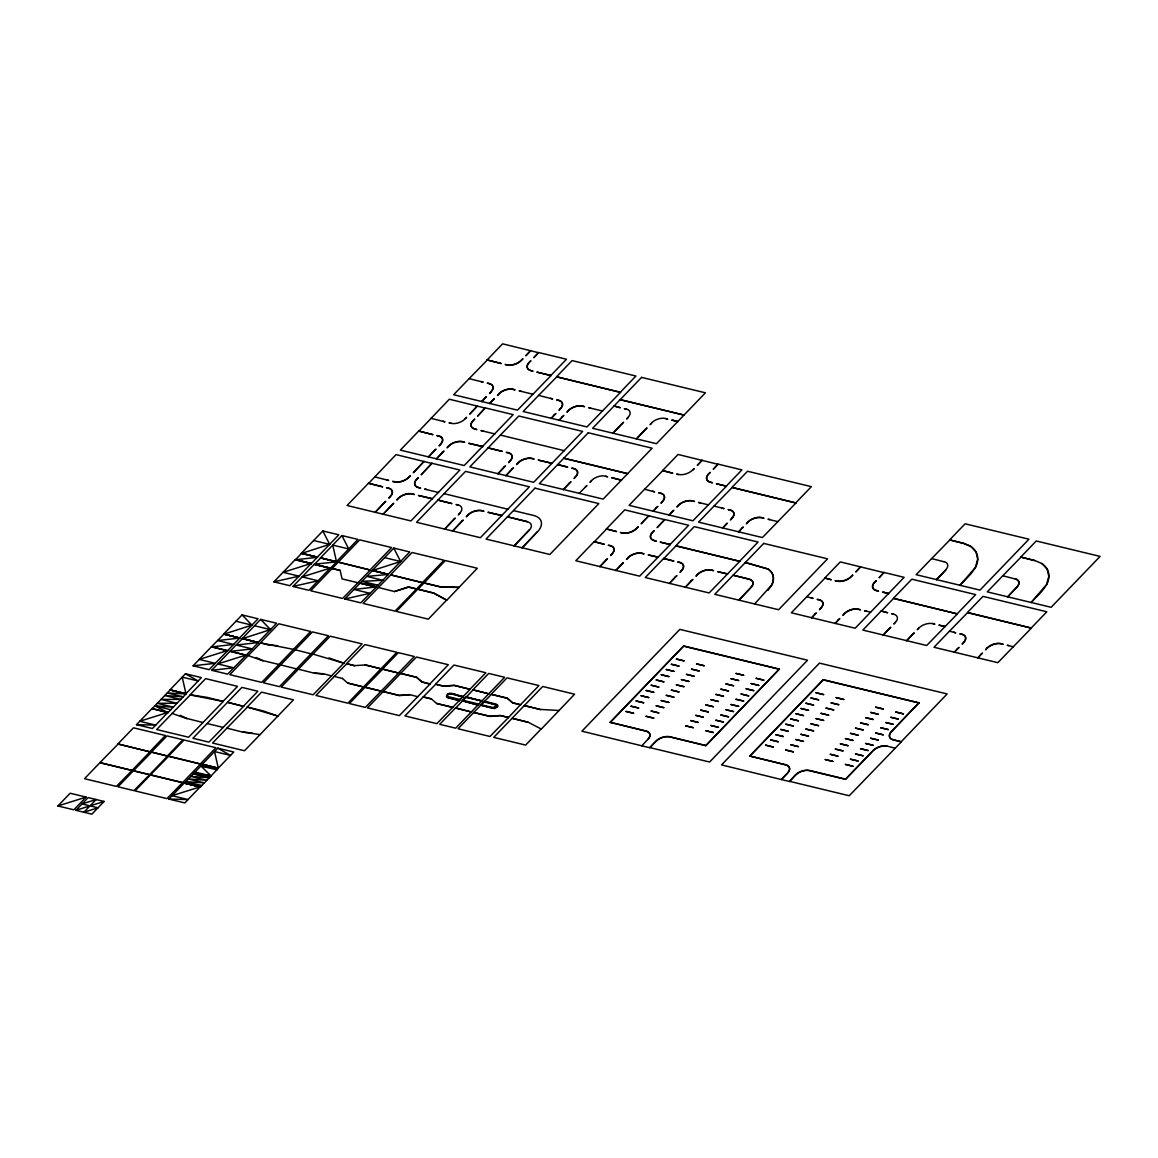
<?xml version="1.0" encoding="UTF-8"?>
<svg xmlns="http://www.w3.org/2000/svg" width="1158" height="1158" viewBox="0 0 1158 1158"><rect width="100%" height="100%" fill="white"/><g stroke="black" fill="none" stroke-linecap="round" stroke-linejoin="round"><path stroke-width="1.5" d="M446.395 696.45L447.61 694.047L451.244 693.251L463.432 696.74C458.25 696.899 450.882 690.559 446.655 695.842L447.697 697.767L459.668 700.662L446.612 697.044M493.12 707.509L495.769 707.06L496.608 706.192L495.827 704.701M497.607 706.655L496.362 704.151L484.391 701.256L480.628 705.179L494.611 708.638L497.607 706.655L497.448 704.875M767.928 590.421L771.706 585.239A31.671 18.079 -19.8 0 0 768.087 569.143L745.347 562.499L768.015 568.94A31.671 18.079 -19.8 0 1 771.633 585.036L754.654 603.94M895.293 622.237L893.846 624.032L895.366 622.439A10.465 5.978 -19.8 0 0 893.513 614.145L891.515 613.668L893.44 613.943M918.743 627.897L917.281 629.691L918.815 628.099A10.465 5.978 -19.8 0 1 932.914 623.67L934.911 624.148L932.841 623.467M57.9 805.968L70.146 793.244L86.097 797.095L73.866 809.818L57.9 805.968L86.097 797.095M368.49 483.233L382.531 486.809L368.49 483.233L347.067 505.496L410.916 520.926L459.885 470.018L431.948 463.272L421.309 474.621L431.948 463.272M368.577 483.436L396.036 454.602L432.021 463.489M418.718 431.022L432.759 434.612L418.718 431.022L400.364 450.115L464.199 465.53L513.168 414.636L485.245 407.891L477.661 416.055L485.245 407.891M418.805 431.239L449.333 399.221L485.318 408.094M481.12 381.518L483.19 382.198L469.149 378.623L453.646 394.719L517.496 410.149L551.034 375.554L537.08 372.181L551.034 375.554M487.127 359.935L501.168 363.511L487.127 359.935L502.615 343.825L538.6 352.712L533.824 357.677L538.528 352.495L566.465 359.241L550.962 375.351M131.911 770.302L99.993 762.586L84.505 778.697L116.422 786.412L131.983 770.504L149.975 751.817L117.971 743.899L133.474 727.803L165.391 735.504L149.889 751.614M136.485 724.662L155.708 725.14L139.742 721.275L167.939 712.402L152.451 728.512L136.485 724.662L151.988 708.551L168.026 712.619L186.004 693.931L182.211 677.14L198.163 680.991L185.454 673.768L169.965 689.864L186.004 693.931L167.259 692.962L183.225 696.812L164.783 695.538L180.735 699.389L161.049 699.418L177.015 703.268L157.314 703.297L173.28 707.147L154.839 705.873L168.026 712.619L151.988 708.551M227.518 650.782L209.077 669.657L193.111 665.807L211.48 646.714L227.518 650.782L239.749 638.058L223.726 633.991L242.08 614.912L258.046 618.763L239.677 637.841M295.304 559.589L311.27 563.439L289.847 585.702L273.881 581.852L295.304 559.589L311.343 563.642L317.393 557.07L301.427 553.22L322.85 530.957L338.816 534.808L317.393 557.07M487.2 360.138L469.149 378.623M99.993 762.586L118.044 744.116L149.975 751.817M152.06 708.754L170.038 690.067M193.111 665.807L215.2 663.302L199.234 659.438L227.446 650.564L211.552 646.917L233.641 644.413L217.675 640.562L239.749 638.058L223.798 634.193L211.48 646.714M295.377 559.792L301.5 553.423L317.466 557.288L295.377 559.792L311.343 563.642M75.907 810.31L88.153 797.587L104.104 801.452L91.873 814.175L75.907 810.31L104.104 801.452M246.089 655.269L227.648 674.144L211.682 670.294L230.051 651.201L246.089 655.269L258.321 642.545L242.297 638.478L260.651 619.385L276.617 623.25L258.248 642.328M211.682 670.294L233.771 667.775L217.805 663.925L246.017 655.052L230.124 651.404L252.212 648.9L236.246 645.049L258.321 642.545L242.369 638.68L230.051 651.201M320.578 558.04L314.455 564.395L330.348 568.042L308.925 590.319L292.96 586.455L314.383 564.192L330.421 568.26L336.544 561.891L332.751 545.1L348.717 548.964L341.928 535.561L320.505 557.838L336.544 561.891L314.383 564.192M187.046 718.684L172.166 713.429L156.663 729.526L188.58 737.241L203.012 722.534L223.277 701.459L207.253 697.406L190.144 694.742L205.632 678.631L237.549 686.347L223.204 701.256M223.277 701.459L190.216 694.945L172.166 713.429M423.973 461.347L413.334 472.696L424.045 461.55M477.255 405.966L469.685 414.115L477.342 406.169M530.552 350.57L525.848 355.752L530.625 350.773M149.454 774.543L133.503 770.678L118 786.789L133.966 790.639L149.541 774.745L167.519 756.058L151.481 751.991L166.969 735.895L182.935 739.745L167.447 755.856M133.503 770.678L151.553 752.208L167.519 756.058M263.054 660.827L248.174 655.573L229.805 674.665L261.722 682.38L310.691 631.472L278.774 623.771L260.405 642.849L268.468 644.992L277.602 645.715M260.492 643.066L248.174 655.573M182.443 782.504L150.526 774.803L135.037 790.9L166.955 798.615L182.53 782.707L200.508 764.019L168.503 756.116L184.006 740.005L215.924 747.721L200.421 763.817M150.526 774.803L168.576 756.319L200.508 764.019M370.198 569.837L391.621 547.56L359.704 539.86L310.735 590.754L342.652 598.469L370.271 570.04L338.281 562.122L370.271 570.04M437.97 500.01L416.547 522.287L480.396 537.703L529.365 486.809L465.516 471.378L437.97 500.01L452.011 503.6L438.042 500.213M488.198 447.813L469.844 466.891L533.679 482.307L582.648 431.413L518.798 415.997L488.198 447.813L502.239 451.388L488.271 448.016M550.586 398.294L552.656 398.974L538.615 395.399L523.126 411.51L586.976 426.926L620.514 392.345L556.607 376.712L572.095 360.601L635.93 376.032L620.442 392.128M620.514 392.345L556.68 376.915L538.615 395.399M280.685 664.909L263.474 682.8L279.44 686.651L328.409 635.756L312.443 631.906L280.685 664.909L296.723 668.962M376.176 587.149L360.789 602.84L344.838 598.99L360.138 583.082L376.176 587.149L388.408 574.426L372.384 570.358L393.807 548.096L409.758 551.946L388.335 574.209M344.838 598.99L369.981 593.301L354.015 589.451L376.104 586.932L360.21 583.285L378.015 585.224L362.049 581.374L382.791 580.259L366.825 576.409L388.408 574.426L372.456 570.561L360.138 583.082M243.513 706.163L257.858 691.254L241.892 687.389L192.923 738.283L208.889 742.148L243.585 706.366L227.547 702.298L243.585 706.366M252.097 732.927L242.963 732.189L226.939 728.121L212.58 743.031L244.512 750.746L293.481 699.852L261.549 692.137L247.204 707.046L278.05 716.165L263.17 710.911L247.204 707.046M247.276 707.263L226.939 728.121M202.375 764.483L184.397 783.17L200.291 786.818L184.788 802.914L168.836 799.063L184.325 782.967L200.363 787.02L218.341 768.333L214.548 751.542L230.514 755.407L217.805 748.169L202.303 764.28L218.341 768.333L200.942 765.974L211.002 775.961L194.153 773.037L210.105 776.888L193.314 773.906L209.28 777.756L190.896 776.41L206.862 780.275L188.421 778.987L204.373 782.851L185.845 781.664L201.796 785.529L184.325 782.967M323.603 673.985L314.469 673.247L298.431 669.194L281.22 687.085L313.138 694.786L343.825 663.187L328.93 657.932M298.431 669.194L330.189 636.191L362.107 643.891L343.752 662.984M416.518 589.046L408.528 587.12L394.429 591.55L378.405 587.497L363.091 603.405L395.023 611.106L422.641 582.691L390.637 574.773L412.06 552.496L443.992 560.211L422.569 582.474M422.641 582.691L390.709 574.976L378.405 587.497M459.856 513.327L458.322 514.919L459.784 513.124A10.465 5.978 -19.8 0 0 457.917 504.83L456.006 504.555L457.989 505.033M417.806 589.176L396.383 611.438L428.315 619.154L446.67 600.061L433.772 593.026L417.806 589.176L433.845 593.229L446.742 600.264L477.284 568.26L445.352 560.544L424.002 583.024L439.968 586.874L458.988 587.54M342.377 678.516L334.315 676.388L315.96 695.466L347.878 703.181L396.847 652.287L364.929 644.572L346.56 663.664L354.623 665.792M417.879 589.379L424.002 583.024M346.633 663.867L334.315 676.388M381.098 691.022L365.132 687.172L349.383 703.543L365.335 707.408L398.627 673.087L382.589 669.02L398.352 652.649L414.303 656.499L398.555 672.885M365.132 687.172L382.661 669.237L398.627 673.087M628.186 417.459L626.652 419.051L628.099 417.256A10.465 5.978 -19.8 0 0 626.246 408.977L624.321 408.687L626.319 409.179M529.264 529.901L514.022 546.011L529.336 530.103A10.465 5.978 -19.8 0 0 527.469 521.824L507.45 516.801L527.397 521.607M537.24 531.826L522.012 547.937L537.312 532.043A20.945 11.956 -19.8 0 0 533.592 515.455L513.645 510.635M591.535 480.787L590.001 482.379L591.463 480.584A10.465 5.978 -19.8 0 1 605.562 476.155L607.632 476.835L605.634 476.358M651.621 423.133L650.087 424.711L651.549 422.916A10.465 5.978 -19.8 0 1 665.647 418.487L667.717 419.182L665.72 418.689M429.965 683.813L448.334 664.721L416.417 657.006L367.448 707.914L399.365 715.615L430.038 684.016L421.99 681.874L416.619 677.242L400.654 673.391L416.692 677.444L422.062 682.091L430.038 684.016M452.72 707.466L436.754 703.615L431.312 698.781L423.321 696.841L404.967 715.933L436.884 723.649L470.162 689.328L454.139 685.275L443.543 686.057L435.567 684.117L453.936 665.039L485.853 672.74L470.09 689.126M423.321 696.841L435.64 684.335L443.615 686.26L454.211 685.478L470.162 689.328M594.155 541.654L604.215 544.274L594.155 541.654L575.801 560.747L639.636 576.163L670.323 544.564L660.35 542.147L670.323 544.564M606.401 528.931L616.447 531.551L606.401 528.931L624.77 509.853L664.735 519.696L657.093 527.643L664.663 519.493L688.605 525.269L670.25 544.361M652.562 491.18L654.632 491.875L644.586 489.255L629.084 505.351L692.933 520.782L726.471 486.186L716.498 483.783L726.471 486.186M662.564 470.568L672.61 473.188L662.564 470.568L678.052 454.457L718.032 464.3L713.241 469.279L717.96 464.097L741.902 469.887L726.399 485.984M594.228 541.872L606.474 529.148M662.637 470.77L644.586 489.255M459.451 700.069L463.214 696.146M462.288 700.749L478.457 705.193L462.288 700.749L466.052 696.827L482.235 701.27L466.052 696.827M455.47 707.958L471.509 712.011L455.47 707.958L439.722 724.329L455.673 728.179L504.642 677.285L488.69 673.435L472.927 689.806L488.966 693.874L472.927 689.806M455.543 708.16L473 690.009M648.712 515.628L641.127 523.792L648.784 515.831M701.994 460.247L697.29 465.415L702.066 460.45M692.701 470.191L694.221 468.599L692.629 469.989A10.465 5.978 -19.8 0 1 678.516 474.418L676.605 474.143L678.588 474.621M478.24 704.6L478.775 704.05L462.867 700.315M482.017 700.691L465.516 697.391M508.333 717.381L500.357 715.456L489.776 716.237L473.81 712.387L458.061 728.758L489.979 736.474L508.42 717.584L520.579 704.657L512.603 702.732L507.233 698.086L491.267 694.235L507.03 677.864L538.948 685.565L520.579 704.657M473.81 712.387L491.339 694.438L507.305 698.303L512.676 702.935L520.651 704.86M494.466 707.61L496.608 706.192M480.628 705.179L492.599 708.074L497.404 706.076M663.635 558.446L673.681 561.051L663.635 558.446L645.267 577.524L709.116 592.954L739.788 561.341L675.881 545.722L694.235 526.629L758.085 542.045L739.716 561.138M722.042 507.957L724.112 508.651L714.052 506.032L698.564 522.142L762.398 537.558L795.951 502.977L732.03 487.344L747.532 471.248L811.367 486.664L795.879 502.76M663.708 558.648L675.954 545.925L739.788 561.341M795.951 502.977L732.117 487.547L714.052 506.032M541.22 729.193L574.614 694.192L542.697 686.477L493.728 737.371L525.645 745.086L541.148 728.975L528.048 722.143L512.097 718.293L528.135 722.346M647.959 739.484A10.465 5.978 -19.8 0 0 646.106 731.19L610.121 722.303L683.567 645.961L779.334 669.092L705.946 745.651L670.048 736.966A10.465 5.978 -19.8 0 0 655.935 741.41L649.826 747.764L581.909 731.176L679.847 629.387L807.531 660.219L709.593 762.022L649.739 747.561L655.862 741.192A10.465 5.978 -19.8 0 1 669.961 736.763L705.946 745.651M610.194 722.52L683.64 646.164L779.406 669.295M641.836 745.839L647.887 739.267A10.465 5.978 -19.8 0 0 646.019 730.987L610.121 722.303M811.063 597.716L813.119 598.411L806.822 596.703L791.319 612.799L855.169 628.229L904.137 577.321L883.93 572.443L879.226 577.625L883.93 572.443M824.8 578.016L831.111 579.724L824.8 578.016L840.288 561.905L884.003 572.645M824.872 578.218L806.822 596.703M860.495 566.783L855.776 571.965L860.568 566.986M705.873 745.434L779.334 669.092M881.209 610.99L887.52 612.712L881.209 610.99L862.855 630.082L926.69 645.498L957.376 613.899L893.455 598.266L911.824 579.188L975.658 594.604L957.304 613.697M943.929 561.746L931.64 558.59L916.137 574.686L979.986 590.117L1028.955 539.208L965.106 523.792L949.618 539.903L963.76 543.507L970.751 546.431A41.616 23.753 -19.8 0 1 975.485 567.579L970.65 574.223L959.852 585.441L975.412 567.377L977.685 559.242L976.049 551.946L970.665 546.229L963.688 543.29L949.618 539.903M881.296 611.192L893.527 598.469L957.376 613.899M949.69 540.106L931.64 558.59M918.96 702.819L891.414 731.451A10.465 5.978 -19.8 0 0 893.267 739.73L901.257 741.67L947.157 693.946L819.473 663.114L721.535 764.902L781.462 779.566L787.585 773.197A10.465 5.978 -19.8 0 0 785.732 764.917L749.747 756.029L823.193 679.688L918.96 702.819L891.486 731.653A10.465 5.978 -19.8 0 0 893.354 739.948L901.329 741.873L895.206 748.227L887.158 746.099A10.465 5.978 -19.8 0 0 873.045 750.529L845.499 779.16L809.601 770.49A10.465 5.978 -19.8 0 0 795.488 774.919L789.452 781.491L795.56 775.136A10.465 5.978 -19.8 0 1 809.674 770.692L845.586 779.363L873.118 750.746A10.465 5.978 -19.8 0 1 887.231 746.302M749.819 756.246L823.266 679.891L919.032 703.022M945.796 570.04L936.417 579.782L945.724 569.823A10.465 5.978 -19.8 0 0 943.857 561.543M781.389 779.363L787.512 772.994A10.465 5.978 -19.8 0 0 785.66 764.714L749.747 756.029M953.729 632.181L955.799 632.876L949.488 631.153L933.999 647.264L997.849 662.68L1031.387 628.099L967.48 612.466L982.968 596.37L1046.818 611.786L1031.315 627.897M1015.001 578.725A10.465 5.978 -19.8 0 1 1016.869 587.019L1007.561 596.963L1016.941 587.222A10.465 5.978 -19.8 0 0 1015.074 578.928L1002.785 575.772L987.282 591.883L1051.131 607.299L1100.1 556.405L1036.251 540.974L1020.763 557.085L1034.905 560.689M1031.387 628.099L967.552 612.683L949.488 631.153M1020.835 557.288L1002.785 575.772M465.024 418.689L466.616 417.3L465.096 418.892A10.465 5.978 -19.8 0 1 450.998 423.321L449 422.844L450.911 423.119M585.34 486.953L586.932 485.564L579.217 493.308M301.5 553.423L329.639 544.347L322.85 530.957M311.27 563.439L283.073 572.313L299.025 576.163L273.881 581.852M330.348 568.042L302.151 576.916L318.103 580.766L292.96 586.455M372.456 570.561L400.581 561.485L393.807 548.096M223.798 634.193L251.923 625.117L242.08 614.912M242.369 638.68L270.494 629.605L260.651 619.385M416.446 588.843L408.456 586.918L394.429 591.55M200.291 786.818L172.079 795.691L188.045 799.541L168.836 799.063M409.816 694.814L399.235 695.596L383.197 691.529L399.163 695.379L409.744 694.612L417.806 696.74M458.915 587.338L439.895 586.672L423.929 582.807M559.198 710.505L540.294 709.42L524.342 705.569L540.366 709.622M314.397 673.044L323.516 673.782L331.579 675.91M242.891 731.986L260 734.65M521.013 391.143L519.102 390.868L533.056 394.241M590.493 407.934L588.568 407.659L602.536 411.032M482.843 430.834L480.917 430.559L494.886 433.932M700.445 502.746L698.52 502.471L708.493 504.874M769.925 519.522L768 519.247L777.973 521.665M426.491 489.4L424.566 489.125L438.535 492.497M866.416 611.091L864.49 610.816L870.657 612.119M1009.096 645.556L1007.17 645.281L1013.409 646.786M1020.763 557.085L1034.832 560.486L1041.896 563.613A41.616 23.753 -19.8 0 1 1046.629 584.761L1041.795 591.405L1031.011 602.623L1046.557 584.558L1048.844 576.423L1047.208 569.128L1041.824 563.41M430.964 418.299L445.005 421.874L442.935 421.194M500.444 435.09L564.366 450.708M482.568 446.452L468.672 443.282L482.64 446.655M552.048 463.229L538.152 460.059L552.12 463.432M374.613 476.864L388.654 480.454L386.584 479.759M444.093 493.655L508.015 509.274M432.339 498.649L418.443 495.479L432.412 498.852M501.819 515.44L487.923 512.27L501.892 515.643M658.005 557.085L648.104 554.87L658.077 557.288M727.485 573.861L717.584 571.661L727.557 574.064M945.058 626.42L938.892 625.117L945.131 626.623M341.928 535.561L357.894 539.411L336.471 561.688L320.505 557.838L336.544 561.891M313.673 540.496L329.639 544.347M384.615 557.635L400.581 561.485M340.134 570.416L332.158 568.491L340.134 570.416L342.073 578.913L358.039 582.764M314.455 564.395L330.421 568.26M235.957 621.267L251.923 625.117M254.528 625.754L270.494 629.605M365.132 664.808L381.17 668.875L365.204 665.01L354.536 665.589L346.56 663.664M295.232 649.797L311.256 653.85M312.978 654.082L343.825 663.187M260.405 642.849L293.481 649.377M450.708 693.816L462.722 696.812M483.899 701.936L495.87 704.817M448.016 696.624L459.987 699.504M493.163 707.625L481.192 704.744M789.365 781.288L849.219 795.749L895.206 748.227M781.462 779.566L789.452 781.491M423.394 697.058L431.384 698.983M508.42 717.584L500.43 715.658L489.848 716.44L473.883 712.59M436.682 703.413L452.633 707.263M347.675 682.945L363.713 687.012L347.747 683.162L342.305 678.313M365.204 687.374L381.17 691.225M185.454 673.768L201.42 677.618L185.931 693.714L169.965 689.864L186.004 693.931M154.839 705.873L170.791 709.724M203.012 722.534L186.974 718.481L180.141 715.355M223.306 727.441L207.34 723.576M217.805 748.169L233.757 752.02L218.269 768.13L202.303 764.28L218.341 768.333M200.942 765.974L216.893 769.838M195.051 772.096L211.002 775.961M100.066 762.804L131.983 770.504M133.575 770.895L149.541 774.745M150.598 775.006L182.53 782.707M184.397 783.17L200.363 787.02M372.384 570.358L388.408 574.426M301.427 553.22L317.466 557.288M242.297 638.478L258.321 642.545M223.726 633.991L239.749 638.058M256.15 657.512L262.982 660.625L278.948 664.475M497.665 705.468L484.391 701.256M448.059 696.725L447.321 695.365M449.449 693.28L447.61 694.047M390.304 496.348L388.856 498.143L390.376 496.55A10.465 5.978 -19.8 0 0 388.523 488.256L386.526 487.779L388.451 488.054A10.465 5.978 -19.8 0 1 390.304 496.348M440.532 444.136L439.085 445.931L440.605 444.339A10.465 5.978 -19.8 0 0 438.752 436.045L436.754 435.567L438.679 435.842A10.465 5.978 -19.8 0 1 440.532 444.136M398.28 498.273L396.832 500.068L398.366 498.476A10.465 5.978 -19.8 0 1 412.465 494.046L414.463 494.524L412.393 493.829A10.465 5.978 -19.8 0 0 398.28 498.273M490.949 391.722L489.501 393.517L491.035 391.94A10.465 5.978 -19.8 0 0 489.168 383.645L487.171 383.168L489.096 383.443A10.465 5.978 -19.8 0 1 490.949 391.722M448.508 446.062L447.06 447.856L448.595 446.264A10.465 5.978 -19.8 0 1 462.693 441.835L464.691 442.313L462.621 441.632A10.465 5.978 -19.8 0 0 448.508 446.062M498.939 393.662L497.477 395.457L499.011 393.865A10.465 5.978 -19.8 0 1 513.11 389.421L515.107 389.913L513.037 389.218A10.465 5.978 -19.8 0 0 498.939 393.662M510.012 460.913L508.55 462.708L510.085 461.116A10.465 5.978 -19.8 0 0 508.232 452.836L506.234 452.344L508.145 452.619A10.465 5.978 -19.8 0 1 510.012 460.913M467.76 515.049L466.312 516.844L467.832 515.252A10.465 5.978 -19.8 0 1 481.931 510.823L483.928 511.3L481.858 510.62A10.465 5.978 -19.8 0 0 467.76 515.049M560.429 408.513L558.981 410.308L560.501 408.716A10.465 5.978 -19.8 0 0 558.648 400.422L556.651 399.944L558.576 400.219A10.465 5.978 -19.8 0 1 560.429 408.513M517.988 462.838L516.54 464.633L518.06 463.055A10.465 5.978 -19.8 0 1 532.159 458.611L534.156 459.089L532.087 458.409A10.465 5.978 -19.8 0 0 517.988 462.838M568.404 410.439L566.957 412.234L568.491 410.641A10.465 5.978 -19.8 0 1 582.59 406.212L584.587 406.69L582.517 405.995A10.465 5.978 -19.8 0 0 568.404 410.439M575.497 476.734L574.035 478.529L575.569 476.937A10.465 5.978 -19.8 0 0 573.717 468.643L571.719 468.165L573.63 468.44A10.465 5.978 -19.8 0 1 575.497 476.734M611.974 553.799L610.527 555.594L612.061 554.016A10.465 5.978 -19.8 0 0 610.194 545.722L608.196 545.244L610.121 545.519A10.465 5.978 -19.8 0 1 611.974 553.799M662.405 501.4L660.943 503.194L662.477 501.602A10.465 5.978 -19.8 0 0 660.61 493.308L658.627 492.83L660.538 493.105A10.465 5.978 -19.8 0 1 662.405 501.4M627.94 557.664L626.478 559.459L628.012 557.866A10.465 5.978 -19.8 0 1 642.111 553.437L644.109 553.915L642.039 553.22A10.465 5.978 -19.8 0 0 627.94 557.664M678.356 505.25L676.909 507.045L678.429 505.453A10.465 5.978 -19.8 0 1 692.542 501.023L694.525 501.501L692.47 500.821A10.465 5.978 -19.8 0 0 678.356 505.25M681.454 570.59L679.992 572.385L681.526 570.793A10.465 5.978 -19.8 0 0 679.674 562.499L677.676 562.021L679.601 562.296A10.465 5.978 -19.8 0 1 681.454 570.59M731.87 518.176L730.423 519.971L731.957 518.379A10.465 5.978 -19.8 0 0 730.09 510.099L728.092 509.607L730.018 509.882A10.465 5.978 -19.8 0 1 731.87 518.176M697.42 574.44L695.958 576.235L697.492 574.643A10.465 5.978 -19.8 0 1 711.591 570.214L713.589 570.691L711.519 570.011A10.465 5.978 -19.8 0 0 697.42 574.44M747.836 522.026L746.374 523.836L747.909 522.244A10.465 5.978 -19.8 0 1 762.007 517.8L764.005 518.292L761.935 517.597A10.465 5.978 -19.8 0 0 747.836 522.026M820.892 607.936L819.444 609.73L820.964 608.138A10.465 5.978 -19.8 0 0 819.111 599.858L817.114 599.366L819.039 599.656A10.465 5.978 -19.8 0 1 820.892 607.936M844.341 613.595L842.879 615.39L844.414 613.812A10.465 5.978 -19.8 0 1 858.512 609.369L860.51 609.861L858.44 609.166A10.465 5.978 -19.8 0 0 844.341 613.595M963.572 642.4L962.124 644.195L963.644 642.603A10.465 5.978 -19.8 0 0 961.791 634.323L959.794 633.831L961.719 634.106A10.465 5.978 -19.8 0 1 963.572 642.4M987.021 648.06L985.559 649.855L987.094 648.263A10.465 5.978 -19.8 0 1 1001.192 643.834L1003.19 644.311L1001.12 643.631A10.465 5.978 -19.8 0 0 987.021 648.06M96.128 799.527L83.883 812.25L97.996 807.806L82.03 803.956L96.128 799.527M384.181 502.702L375.076 512.458L385.788 501.313L384.181 502.702M434.409 450.491L428.373 457.063L436.016 449.116L434.409 450.491M484.84 398.091L481.656 401.681L486.432 396.702L484.84 398.091M410.279 475.866L408.745 477.458A10.465 5.978 -19.8 0 1 394.646 481.902L392.649 481.41L394.574 481.685A10.465 5.978 -19.8 0 0 408.673 477.255L410.279 475.866M522.779 358.937L521.245 360.529A10.465 5.978 -19.8 0 1 507.146 364.958L505.149 364.481L507.074 364.756A10.465 5.978 -19.8 0 0 521.172 360.312L522.779 358.937M392.171 504.627L383.052 514.384L393.763 503.252L392.171 504.627M442.399 452.431L436.349 458.988L443.992 451.041L442.399 452.431M492.816 400.017L489.631 403.606L494.423 398.627L492.816 400.017M418.255 477.791L416.721 479.383A10.465 5.978 -19.8 0 0 418.588 487.677L420.571 488.155L418.501 487.475A10.465 5.978 -19.8 0 1 416.648 479.18L418.255 477.791M474.606 419.225L473.072 420.817A10.465 5.978 -19.8 0 0 474.939 429.111L476.922 429.589L474.852 428.909A10.465 5.978 -19.8 0 1 473 420.615L474.606 419.225M530.755 360.862L529.235 362.454A10.465 5.978 -19.8 0 0 531.088 370.734L533.085 371.226L531.015 370.531A10.465 5.978 -19.8 0 1 529.163 362.251L530.755 360.862M453.661 519.479L444.556 529.235L455.268 518.104L453.661 519.479M503.889 467.282L497.839 473.839L505.496 465.892L503.889 467.282M554.306 414.868L551.136 418.458L555.912 413.493L554.306 414.868M461.637 521.418L452.532 531.16L463.243 520.029L461.637 521.418M511.865 469.207L505.829 475.779L513.472 467.818L511.865 469.207M562.296 416.793L559.111 420.383L563.888 415.418L562.296 416.793M534.996 488.169L486.027 539.063L549.862 554.479L598.831 503.585L534.996 488.169M588.278 432.774L539.31 483.668L603.159 499.098L652.128 448.204L588.278 432.774M641.575 377.392L592.606 428.286L656.441 443.702L705.41 392.808L641.575 377.392M621.991 423.625L612.871 433.367L623.583 422.236L621.991 423.625M569.374 483.089L563.324 489.66L570.981 481.714L569.374 483.089M645.426 429.285L636.321 439.027L647.033 427.895L645.426 429.285M605.866 560.168L599.815 566.74L607.458 558.778L605.866 560.168M656.282 507.754L653.098 511.344L657.889 506.379L656.282 507.754M638.072 526.977L636.538 528.555A10.465 5.978 -19.8 0 1 622.439 532.998L620.442 532.521L622.367 532.796A10.465 5.978 -19.8 0 0 636.466 528.352L638.072 526.977M621.817 564.018L615.766 570.59L623.424 562.643L621.817 564.018M672.233 511.619L669.063 515.194L673.84 510.229L672.233 511.619M654.024 530.827L652.504 532.419A10.465 5.978 -19.8 0 0 654.357 540.699L656.354 541.191L654.284 540.496A10.465 5.978 -19.8 0 1 652.432 532.217L654.024 530.827M710.187 472.45L708.653 474.042A10.465 5.978 -19.8 0 0 710.52 482.336L712.517 482.814L710.447 482.133A10.465 5.978 -19.8 0 1 708.58 473.839L710.187 472.45M675.331 576.945L669.281 583.516L676.938 575.569L675.331 576.945M725.762 524.545L722.578 528.12L727.354 523.155L725.762 524.545M691.297 580.795L685.246 587.367L692.904 579.42L691.297 580.795M741.713 528.395L738.543 531.985L743.32 527.006L741.713 528.395M763.715 543.406L714.747 594.315L778.596 609.73L827.565 558.836L763.715 543.406M626 711.432L633.585 713.27L626 711.432M631.038 706.192L638.623 708.03L631.038 706.192M636.075 700.952L643.674 702.79L636.075 700.952M641.127 695.712L648.712 697.55L641.127 695.712M646.164 690.472L653.749 692.31L646.164 690.472M651.201 685.232L658.786 687.07L651.201 685.232M656.239 679.992L663.838 681.83L656.239 679.992M661.276 674.752L668.875 676.59L661.276 674.752M666.328 669.512L673.913 671.351L666.328 669.512M671.365 664.272L678.95 666.111L671.365 664.272M676.402 659.032L684.002 660.871L676.402 659.032M750.934 587.367L738.761 600.293L751.006 587.569A10.465 5.978 -19.8 0 0 749.139 579.275L733.115 575.222L749.067 579.072A10.465 5.978 -19.8 0 1 750.934 587.367M646.135 716.295L653.734 718.134L646.135 716.295M651.187 711.055L658.772 712.894L651.187 711.055M656.224 705.815L663.809 707.654L656.224 705.815M661.261 700.576L668.861 702.414L661.261 700.576M666.299 695.336L673.898 697.174L666.299 695.336M671.351 690.096L678.935 691.934L671.351 690.096M676.388 684.856L683.973 686.694L676.388 684.856M681.425 679.616L689.024 681.454L681.425 679.616M686.462 674.376L694.062 676.214L686.462 674.376M691.514 669.136L699.099 670.974L691.514 669.136M696.551 663.896L704.136 665.734L696.551 663.896M685.652 725.834L693.251 727.673L685.652 725.834M690.689 720.594L698.288 722.433L690.689 720.594M695.741 715.369L703.326 717.193L695.741 715.369M700.778 710.129L708.363 711.953L700.778 710.129M705.815 704.889L713.415 706.713L705.815 704.889M710.853 699.649L718.452 701.473L710.853 699.649M715.905 694.409L723.489 696.233L715.905 694.409M720.942 689.169L728.527 690.993L720.942 689.169M725.979 683.929L733.579 685.753L725.979 683.929M731.016 678.689L738.616 680.513L731.016 678.689M736.068 673.449L743.653 675.273L736.068 673.449M814.769 614.305L811.599 617.894L816.376 612.915L814.769 614.305M852.722 575.15L851.188 576.727A10.465 5.978 -19.8 0 1 837.089 581.171L835.092 580.679L837.017 580.969A10.465 5.978 -19.8 0 0 851.116 576.525L852.722 575.15M705.801 730.712L713.386 732.536L705.801 730.712M710.838 725.473L718.438 727.296L710.838 725.473M715.876 720.233L723.475 722.056L715.876 720.233M720.927 714.993L728.512 716.816L720.927 714.993M725.965 709.753L733.55 711.577L725.965 709.753M731.002 704.513L738.601 706.337L731.002 704.513M736.039 699.273L743.639 701.097L736.039 699.273M741.091 694.033L748.676 695.871L741.091 694.033M746.128 688.793L753.713 690.631L746.128 688.793M751.166 683.553L758.765 685.391L751.166 683.553M756.203 678.313L763.802 680.151L756.203 678.313M838.218 619.964L835.034 623.554L839.825 618.575L838.218 619.964M876.157 580.809L874.637 582.402A10.465 5.978 -19.8 0 0 876.49 590.681L878.488 591.173L876.418 590.479A10.465 5.978 -19.8 0 1 874.551 582.184L876.157 580.809M765.626 745.159L773.211 746.997L765.626 745.159M770.663 739.919L778.263 741.757L770.663 739.919M775.701 734.679L783.3 736.517L775.701 734.679M780.753 729.439L788.337 731.277L780.753 729.439M785.79 724.199L793.375 726.037L785.79 724.199M790.827 718.959L798.427 720.797L790.827 718.959M795.864 713.719L803.464 715.557L795.864 713.719M800.916 708.479L808.501 710.317L800.916 708.479M805.954 703.239L813.538 705.077L805.954 703.239M810.991 697.999L818.59 699.837L810.991 697.999M816.028 692.759L823.628 694.597L816.028 692.759M889.17 628.591L883.134 635.163L890.777 627.216L889.17 628.591M785.775 750.022L793.36 751.86L785.775 750.022M790.813 744.782L798.398 746.62L790.813 744.782M795.85 739.542L803.449 741.381L795.85 739.542M800.887 734.302L808.487 736.141L800.887 734.302M805.939 729.062L813.524 730.901L805.939 729.062M810.976 723.822L818.561 725.661L810.976 723.822M816.014 718.582L823.613 720.421L816.014 718.582M821.051 713.342L828.65 715.181L821.051 713.342M826.103 708.103L833.688 709.941L826.103 708.103M831.14 702.863L838.725 704.701L831.14 702.863M836.177 697.623L843.762 699.461L836.177 697.623M912.62 634.266L906.569 640.823L914.227 632.876L912.62 634.266M825.278 759.561L832.877 761.399L825.278 759.561M830.329 754.321L837.914 756.16L830.329 754.321M835.367 749.081L842.952 750.92L835.367 749.081M840.404 743.841L847.989 745.68L840.404 743.841M845.441 738.601L853.041 740.44L845.441 738.601M850.493 733.361L858.078 735.2L850.493 733.361M855.53 728.136L863.115 729.96L855.53 728.136M860.568 722.896L868.153 724.72L860.568 722.896M865.605 717.656L873.204 719.48L865.605 717.656M870.657 712.416L878.242 714.24L870.657 712.416M875.694 707.176L883.279 709L875.694 707.176M845.427 764.425L853.012 766.263L845.427 764.425M850.464 759.185L858.064 761.023L850.464 759.185M855.516 753.959L863.101 755.783L855.516 753.959M860.553 748.719L868.138 750.543L860.553 748.719M865.591 743.479L873.175 745.303L865.591 743.479M870.628 738.239L878.227 740.063L870.628 738.239M875.665 733L883.265 734.823L875.665 733M880.717 727.76L888.302 729.583L880.717 727.76M885.754 722.52L893.339 724.343L885.754 722.52M890.791 717.28L898.391 719.104L890.791 717.28M895.829 712.04L903.428 713.864L895.829 712.04M957.449 648.769L954.279 652.345L959.056 647.38L957.449 648.769M980.898 654.429L977.714 658.005L982.491 653.04L980.898 654.429M673.623 420.412L671.712 420.137L677.937 421.642L673.623 420.412M613.537 478.08L611.612 477.805L621.585 480.208L613.537 478.08M884.394 592.404L882.483 592.129L888.707 593.634L884.394 592.404M683.987 415.071L620.152 399.655L683.987 415.071M618.271 407.037L614.029 406.024L620.341 407.732L618.271 407.037M627.636 473.651L563.801 458.221L627.636 473.651M565.654 466.515L557.678 464.59L567.724 467.21L565.654 466.515"/></g></svg>
